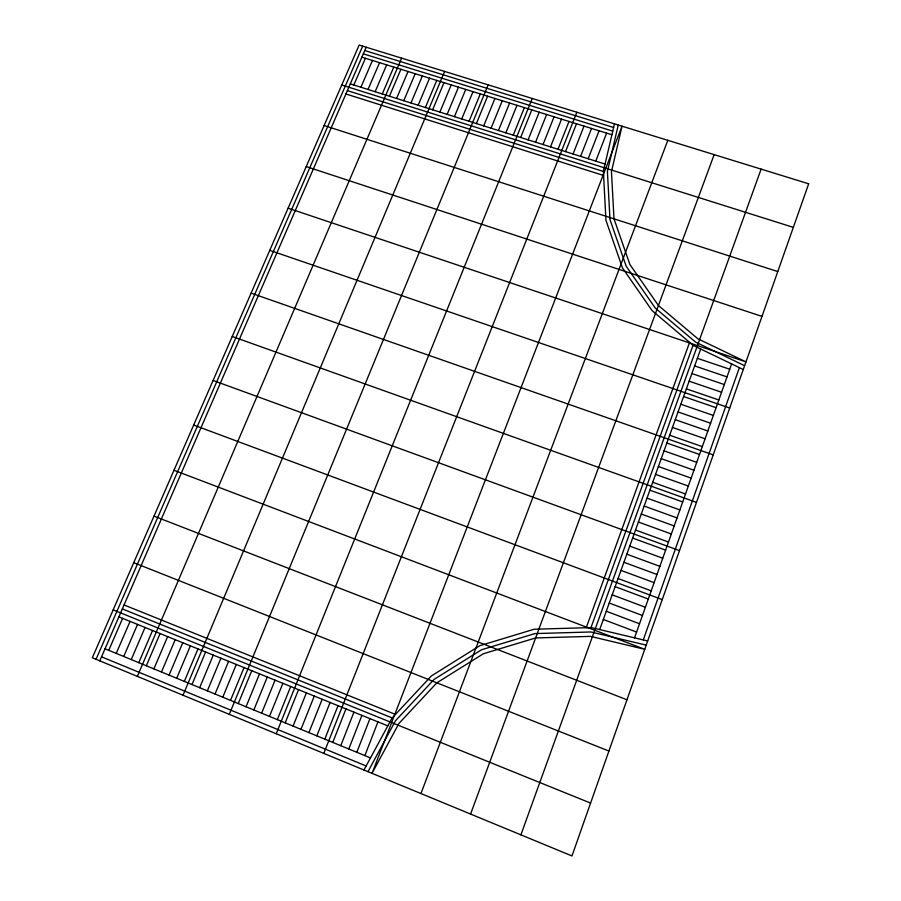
<?xml version="1.0" encoding="UTF-8"?>
<svg xmlns="http://www.w3.org/2000/svg" width="901" height="901" viewBox="0 0 901 901"><rect width="100%" height="100%" fill="white"/><g stroke="black" fill="none" stroke-linecap="round" stroke-linejoin="round"><path stroke-width="1.35" d="M618.255 125.025L607.409 171.46L609.977 219.562L626.161 266.178L655.264 308.063L695.617 342.132L744.62 365.693M614.471 123.854L603.377 171.213L605.956 220.283L622.433 267.856L652.099 310.631L693.263 345.443L743.28 369.523M643.291 639.924L739.383 367.642M634.541 637.84L731.612 363.903M520.902 834.855L761.12 169.118M599.683 629.574L700.708 349.025M586.236 627.727L689.614 342.357M590.988 627.58L693.06 345.263M470.57 814.053L714.166 154.623M420.958 793.556L667.81 140.319M364.86 755.601L377.947 721.881M595.752 161.133L606.632 133.123M348.777 748.99L361.92 715.383M580.616 156.369L591.54 128.438M356.807 752.29L369.928 718.626M588.173 158.745L599.075 130.78M340.758 745.701L353.935 712.139M573.059 153.992L584.017 126.106M323.786 753.405L576.843 112.242M332.773 742.413L345.961 708.907M565.535 151.627L576.505 123.775M316.837 735.858L330.081 702.476M550.511 146.897L561.537 119.135M324.799 739.135L338.021 705.686M558.012 149.262L569.004 121.455M308.897 732.603L322.175 699.266M543.033 144.543L554.07 116.815M293.073 726.093L306.396 692.869M528.11 139.846L539.192 112.197M300.979 729.348L314.28 696.068M535.566 142.189L546.625 114.506M285.189 722.85L298.535 689.682M520.677 137.504L531.781 109.899M277.328 719.617L290.696 686.506M513.255 135.173L524.382 107.602M276.213 733.752L532.221 98.468M261.65 713.175L275.064 680.165M498.456 130.51L509.628 103.018M269.478 716.396L282.869 683.33M505.844 132.841L516.994 105.316M253.845 709.965L267.282 677.011M491.079 128.19L502.274 100.743M238.269 703.568L251.762 670.716M476.37 123.572L487.61 96.193M246.052 706.767L259.511 673.858M483.713 125.881L494.931 98.468M230.51 700.381L244.025 667.585M469.049 121.263L480.301 93.929M229.293 714.369L488.151 84.863M215.046 694.018L228.606 661.334M454.431 116.657L465.738 89.402M222.772 697.194L236.299 664.454M461.729 118.955L473.014 91.665M207.343 690.853L220.925 658.214M447.144 114.371L458.474 87.149M199.662 687.7L213.255 655.106M439.879 112.084L451.221 84.897M184.333 681.393L197.983 648.911M425.385 107.523L436.771 80.414M183.016 695.245L444.621 71.427M191.992 684.546L205.608 652.009M432.626 109.798L443.99 82.655M176.697 678.262L190.37 645.826M418.165 105.248L429.574 78.184M161.482 672L175.188 639.676M403.761 100.721L415.203 73.724M169.084 675.131L182.768 642.751M410.957 102.984L422.378 75.954M153.891 668.88L167.631 636.613M396.586 98.457L408.052 71.506M138.777 662.674L152.551 630.497M382.272 93.952L393.782 67.079M137.357 676.381L401.621 58.16M146.334 665.771L160.085 633.549M389.423 96.204L400.911 69.287M131.242 659.577L145.038 627.456M375.131 91.711L386.664 64.872M116.229 653.405L130.071 621.386M360.907 87.228L372.473 60.468M123.73 656.491L137.549 624.416M368.013 89.469L379.569 62.665M99.786 660.85L366.2 47.224M108.751 650.331L122.615 618.356M353.823 84.998L365.412 58.272M96.047 659.307L362.675 46.131M363.948 770.006L391.98 718.142L431.444 675.896L479.828 645.69L534.18 629.236L591.27 627.58L647.673 640.96M367.991 771.673L395.449 720.8L434.147 679.354L481.596 649.722L534.901 633.594L590.898 631.973L646.208 645.127M364.759 50.535L613.615 127.48M363.317 53.857L612.77 131.118M361.875 57.18L611.914 134.767M350.275 83.883L605.055 164.061M341.749 85.009L793.342 227.367M347.369 90.607L603.388 171.449M345.905 93.963L603.602 175.481M324.112 125.521L777.777 271.561M306.239 166.572L761.987 316.397M288.117 208.176L745.972 361.875L697.971 338.832L658.428 305.507L629.889 264.489L613.998 218.842L611.452 171.708L622.039 126.196L372.034 773.34L398.929 723.458L436.85 682.823L483.364 653.754L535.633 637.942L590.527 636.376L644.744 649.306L173.972 470.266M697.363 358.316L729.72 369.23M694.626 365.919L727.006 376.888M691.878 373.543L724.291 384.558M689.13 381.191L721.566 392.25M686.371 388.86L718.829 399.965M269.748 250.354L729.72 408.029M683.6 396.541L716.092 407.691M680.829 404.234L713.344 415.44M678.048 411.96L710.596 423.211M675.266 419.697L707.837 430.993M672.473 427.446L705.066 438.798M669.668 435.228L702.296 446.626M251.12 293.129L713.22 454.859M666.864 443.022L699.514 454.464M664.048 450.838L696.732 462.337M661.233 458.665L693.939 470.221M658.406 466.527L691.135 478.116M655.568 474.388L688.33 486.044M652.729 482.283L685.515 493.985M232.233 336.478L696.484 502.386M649.88 490.189L682.688 501.947M647.019 498.129L679.861 509.921M644.159 506.069L677.034 517.929M641.287 514.043L674.185 525.947M638.415 522.028L671.335 533.989M635.532 530.047L668.486 542.042M213.086 380.447L679.489 550.624M632.637 538.066L665.614 550.128M629.731 546.119L662.753 558.226M626.826 554.183L659.87 566.346M623.92 562.28L656.987 574.489M621.003 570.389L654.092 582.654M618.075 578.51L651.198 590.831M193.67 425.035L662.246 599.593M615.135 586.664L648.292 599.03M612.196 594.829L645.375 607.263M609.245 603.028L642.458 615.507M606.283 611.238L639.519 623.762M603.321 619.471L636.59 632.052M154.003 516.127L626.961 699.773M133.731 562.663L608.907 751.029M124.056 604.954L395.46 714.414M122.333 608.907L392.172 717.928M113.177 609.876L590.583 803.084M118.887 616.847L387.802 725.868M105.012 648.788L370.48 757.91M101.531 656.829L366.121 765.963M808.681 183.804L571.966 855.95L92.319 657.764L359.161 45.05L808.681 183.804"/></g></svg>
